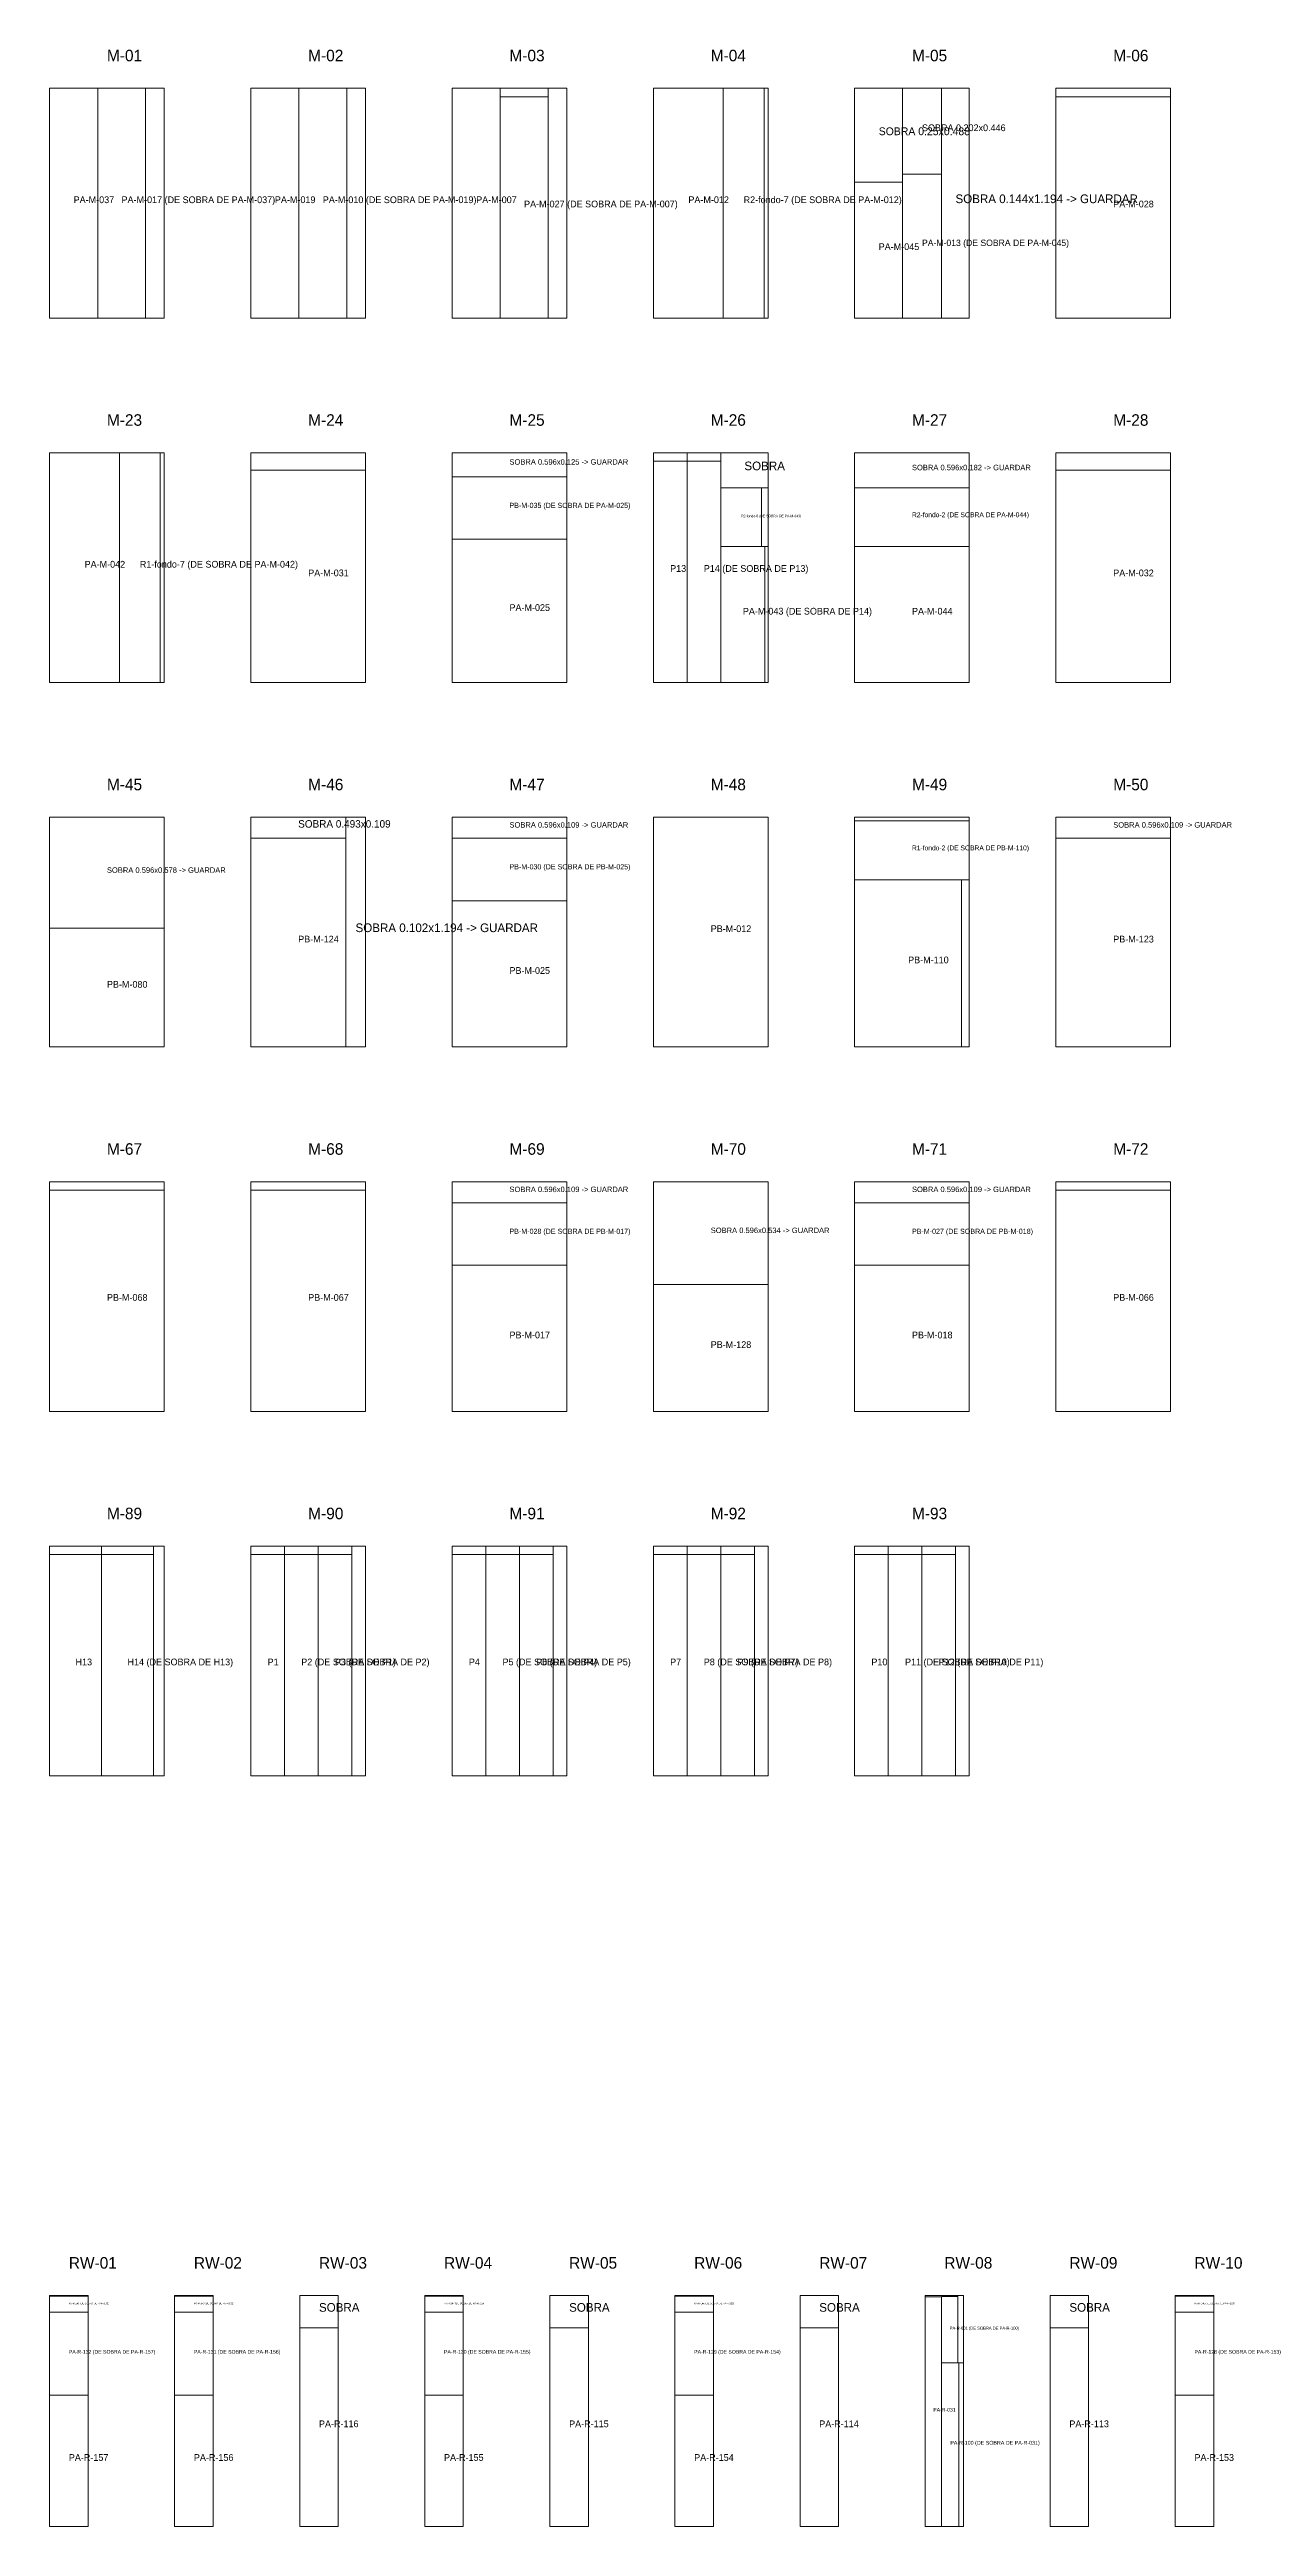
# Model space of a CAD drawing. Header units: metres. Extents: x 316.3 to 398.7, y -184.6 to -119.2.
# Drawn here: x 316.46 to 322.69, y -147.44 to -134.57 of the extents above; entities that cross this region are included whole.
import ezdxf

# ---------------------------------------------------------------- set-up
doc = ezdxf.new("R2010")
doc.units = ezdxf.units.M
for name, color, linetype, lineweight, plot in [('PLAN-CORTE-DESPERDICIO', 1, 'Continuous', 0, False), ('PLAN-CORTE-PIEZAS-A-ABRIR', 7, 'Continuous', 0, False), ('PLAN-CORTE-RECORTES', 3, 'Continuous', 0, False), ('PLAN-CORTE-SOBRANTES', 2, 'Continuous', 0, False), ('PLAN-CORTE-TEXTOS', 5, 'Continuous', 0, False)]:
    doc.layers.add(name, color=color, linetype=linetype, lineweight=lineweight, plot=plot)

msp = doc.modelspace()

# ---------------------------------------------------------------- linework, layer by layer
at = {"layer": 'PLAN-CORTE-DESPERDICIO'}
for points in [[(316.958, -135.968), (317.055, -135.968), (317.055, -134.774), (316.958, -134.774)], [(318.004, -135.968), (318.101, -135.968), (318.101, -134.774), (318.004, -134.774)], [(318.8, -134.818), (319.05, -134.818), (319.05, -134.774), (318.8, -134.774)], [(319.05, -135.968), (319.147, -135.968), (319.147, -134.774), (319.05, -134.774)], [(320.172, -135.968), (320.193, -135.968), (320.193, -134.774), (320.172, -134.774)], [(321.689, -134.818), (322.285, -134.818), (322.285, -134.774), (321.689, -134.774)], [(317.034, -137.862), (317.055, -137.862), (317.055, -136.668), (317.034, -136.668)], [(317.505, -136.758), (318.101, -136.758), (318.101, -136.668), (317.505, -136.668)], [(319.597, -136.712), (319.772, -136.712), (319.772, -136.668), (319.597, -136.668)], [(319.772, -136.712), (319.947, -136.712), (319.947, -136.668), (319.772, -136.668)], [(321.689, -136.758), (322.285, -136.758), (322.285, -136.668), (321.689, -136.668)], [(320.159, -137.156), (320.193, -137.156), (320.193, -136.85), (320.159, -136.85)], [(320.177, -137.862), (320.193, -137.862), (320.193, -137.156), (320.177, -137.156)], [(320.643, -138.581), (321.239, -138.581), (321.239, -138.562), (320.643, -138.562)], [(321.199, -139.756), (321.239, -139.756), (321.239, -138.887), (321.199, -138.887)], [(316.459, -140.5), (317.055, -140.5), (317.055, -140.456), (316.459, -140.456)], [(317.505, -140.5), (318.101, -140.5), (318.101, -140.456), (317.505, -140.456)], [(321.689, -140.5), (322.285, -140.5), (322.285, -140.456), (321.689, -140.456)], [(316.459, -142.394), (316.729, -142.394), (316.729, -142.35), (316.459, -142.35)], [(316.729, -142.394), (316.999, -142.394), (316.999, -142.35), (316.729, -142.35)], [(316.999, -143.544), (317.055, -143.544), (317.055, -142.35), (316.999, -142.35)], [(317.505, -142.394), (317.68, -142.394), (317.68, -142.35), (317.505, -142.35)], [(317.68, -142.394), (317.855, -142.394), (317.855, -142.35), (317.68, -142.35)], [(317.855, -142.394), (318.03, -142.394), (318.03, -142.35), (317.855, -142.35)], [(318.03, -143.544), (318.101, -143.544), (318.101, -142.35), (318.03, -142.35)], [(318.551, -142.394), (318.726, -142.394), (318.726, -142.35), (318.551, -142.35)], [(318.726, -142.394), (318.901, -142.394), (318.901, -142.35), (318.726, -142.35)], [(318.901, -142.394), (319.076, -142.394), (319.076, -142.35), (318.901, -142.35)], [(319.076, -143.544), (319.147, -143.544), (319.147, -142.35), (319.076, -142.35)], [(319.597, -142.394), (319.772, -142.394), (319.772, -142.35), (319.597, -142.35)], [(319.772, -142.394), (319.947, -142.394), (319.947, -142.35), (319.772, -142.35)], [(319.947, -142.394), (320.122, -142.394), (320.122, -142.35), (319.947, -142.35)], [(320.122, -143.544), (320.193, -143.544), (320.193, -142.35), (320.122, -142.35)], [(320.643, -142.394), (320.818, -142.394), (320.818, -142.35), (320.643, -142.35)], [(320.818, -142.394), (320.993, -142.394), (320.993, -142.35), (320.818, -142.35)], [(320.993, -142.394), (321.168, -142.394), (321.168, -142.35), (320.993, -142.35)], [(321.168, -143.544), (321.239, -143.544), (321.239, -142.35), (321.168, -142.35)], [(321.18, -146.594), (321.209, -146.594), (321.209, -146.244), (321.18, -146.244)], [(321.185, -147.444), (321.209, -147.444), (321.209, -146.594), (321.185, -146.594)]]:
    msp.add_lwpolyline(points, close=True, dxfattribs=at)
at = {"layer": 'PLAN-CORTE-PIEZAS-A-ABRIR'}
for points in [[(316.459, -135.968), (317.055, -135.968), (317.055, -134.774), (316.459, -134.774)], [(317.505, -135.968), (318.101, -135.968), (318.101, -134.774), (317.505, -134.774)], [(318.551, -135.968), (319.147, -135.968), (319.147, -134.774), (318.551, -134.774)], [(319.597, -135.968), (320.193, -135.968), (320.193, -134.774), (319.597, -134.774)], [(320.643, -135.968), (321.239, -135.968), (321.239, -134.774), (320.643, -134.774)], [(321.689, -135.968), (322.285, -135.968), (322.285, -134.774), (321.689, -134.774)], [(316.459, -137.862), (317.055, -137.862), (317.055, -136.668), (316.459, -136.668)], [(317.505, -137.862), (318.101, -137.862), (318.101, -136.668), (317.505, -136.668)], [(318.551, -137.862), (319.147, -137.862), (319.147, -136.668), (318.551, -136.668)], [(319.597, -137.862), (320.193, -137.862), (320.193, -136.668), (319.597, -136.668)], [(320.643, -137.862), (321.239, -137.862), (321.239, -136.668), (320.643, -136.668)], [(321.689, -137.862), (322.285, -137.862), (322.285, -136.668), (321.689, -136.668)], [(316.459, -139.756), (317.055, -139.756), (317.055, -138.562), (316.459, -138.562)], [(317.505, -139.756), (318.101, -139.756), (318.101, -138.562), (317.505, -138.562)], [(318.551, -139.756), (319.147, -139.756), (319.147, -138.562), (318.551, -138.562)], [(319.597, -139.756), (320.193, -139.756), (320.193, -138.562), (319.597, -138.562)], [(320.643, -139.756), (321.239, -139.756), (321.239, -138.562), (320.643, -138.562)], [(321.689, -139.756), (322.285, -139.756), (322.285, -138.562), (321.689, -138.562)], [(316.459, -141.65), (317.055, -141.65), (317.055, -140.456), (316.459, -140.456)], [(317.505, -141.65), (318.101, -141.65), (318.101, -140.456), (317.505, -140.456)], [(318.551, -141.65), (319.147, -141.65), (319.147, -140.456), (318.551, -140.456)], [(319.597, -141.65), (320.193, -141.65), (320.193, -140.456), (319.597, -140.456)], [(320.643, -141.65), (321.239, -141.65), (321.239, -140.456), (320.643, -140.456)], [(321.689, -141.65), (322.285, -141.65), (322.285, -140.456), (321.689, -140.456)], [(316.459, -143.544), (317.055, -143.544), (317.055, -142.35), (316.459, -142.35)], [(317.505, -143.544), (318.101, -143.544), (318.101, -142.35), (317.505, -142.35)], [(318.551, -143.544), (319.147, -143.544), (319.147, -142.35), (318.551, -142.35)], [(319.597, -143.544), (320.193, -143.544), (320.193, -142.35), (319.597, -142.35)], [(320.643, -143.544), (321.239, -143.544), (321.239, -142.35), (320.643, -142.35)], [(316.459, -147.444), (316.659, -147.444), (316.659, -146.244), (316.459, -146.244)], [(317.109, -147.444), (317.309, -147.444), (317.309, -146.244), (317.109, -146.244)], [(317.759, -147.444), (317.959, -147.444), (317.959, -146.244), (317.759, -146.244)], [(318.409, -147.444), (318.609, -147.444), (318.609, -146.244), (318.409, -146.244)], [(319.059, -147.444), (319.259, -147.444), (319.259, -146.244), (319.059, -146.244)], [(319.709, -147.444), (319.909, -147.444), (319.909, -146.244), (319.709, -146.244)], [(320.359, -147.444), (320.559, -147.444), (320.559, -146.244), (320.359, -146.244)], [(321.009, -147.444), (321.209, -147.444), (321.209, -146.244), (321.009, -146.244)], [(321.659, -147.444), (321.859, -147.444), (321.859, -146.244), (321.659, -146.244)], [(322.309, -147.444), (322.509, -147.444), (322.509, -146.244), (322.309, -146.244)]]:
    msp.add_lwpolyline(points, close=True, dxfattribs=at)
at = {"layer": 'PLAN-CORTE-RECORTES'}
for points in [[(316.459, -135.968), (316.709, -135.968), (316.709, -134.774), (316.459, -134.774)], [(316.709, -135.968), (316.958, -135.968), (316.958, -134.774), (316.709, -134.774)], [(317.505, -135.968), (317.755, -135.968), (317.755, -134.774), (317.505, -134.774)], [(317.755, -135.968), (318.004, -135.968), (318.004, -134.774), (317.755, -134.774)], [(318.551, -135.968), (318.8, -135.968), (318.8, -134.774), (318.551, -134.774)], [(318.8, -135.968), (319.05, -135.968), (319.05, -134.818), (318.8, -134.818)], [(319.597, -135.968), (319.96, -135.968), (319.96, -134.774), (319.597, -134.774)], [(319.96, -135.968), (320.172, -135.968), (320.172, -134.774), (319.96, -134.774)], [(321.689, -135.968), (322.285, -135.968), (322.285, -134.818), (321.689, -134.818)], [(320.643, -135.968), (320.892, -135.968), (320.892, -135.262), (320.643, -135.262)], [(320.892, -135.968), (321.094, -135.968), (321.094, -135.22), (320.892, -135.22)], [(316.459, -137.862), (316.822, -137.862), (316.822, -136.668), (316.459, -136.668)], [(316.822, -137.862), (317.034, -137.862), (317.034, -136.668), (316.822, -136.668)], [(317.505, -137.862), (318.101, -137.862), (318.101, -136.758), (317.505, -136.758)], [(318.551, -137.118), (319.147, -137.118), (319.147, -136.793), (318.551, -136.793)], [(319.597, -137.862), (319.772, -137.862), (319.772, -136.712), (319.597, -136.712)], [(319.772, -137.862), (319.947, -137.862), (319.947, -136.712), (319.772, -136.712)], [(321.689, -137.862), (322.285, -137.862), (322.285, -136.758), (321.689, -136.758)], [(319.947, -137.156), (320.159, -137.156), (320.159, -136.85), (319.947, -136.85)], [(320.643, -137.156), (321.239, -137.156), (321.239, -136.85), (320.643, -136.85)], [(318.551, -137.862), (319.147, -137.862), (319.147, -137.118), (318.551, -137.118)], [(319.947, -137.862), (320.177, -137.862), (320.177, -137.156), (319.947, -137.156)], [(320.643, -137.862), (321.239, -137.862), (321.239, -137.156), (320.643, -137.156)], [(319.597, -139.756), (320.193, -139.756), (320.193, -138.562), (319.597, -138.562)], [(320.643, -138.887), (321.239, -138.887), (321.239, -138.581), (320.643, -138.581)], [(317.505, -139.756), (317.998, -139.756), (317.998, -138.671), (317.505, -138.671)], [(318.551, -138.996), (319.147, -138.996), (319.147, -138.671), (318.551, -138.671)], [(321.689, -139.756), (322.285, -139.756), (322.285, -138.671), (321.689, -138.671)], [(318.551, -139.756), (319.147, -139.756), (319.147, -138.996), (318.551, -138.996)], [(320.643, -139.756), (321.199, -139.756), (321.199, -138.887), (320.643, -138.887)], [(316.459, -139.756), (317.055, -139.756), (317.055, -139.139), (316.459, -139.139)], [(316.459, -141.65), (317.055, -141.65), (317.055, -140.5), (316.459, -140.5)], [(317.505, -141.65), (318.101, -141.65), (318.101, -140.5), (317.505, -140.5)], [(321.689, -141.65), (322.285, -141.65), (322.285, -140.5), (321.689, -140.5)], [(318.551, -140.89), (319.147, -140.89), (319.147, -140.565), (318.551, -140.565)], [(320.643, -140.89), (321.239, -140.89), (321.239, -140.565), (320.643, -140.565)], [(318.551, -141.65), (319.147, -141.65), (319.147, -140.89), (318.551, -140.89)], [(320.643, -141.65), (321.239, -141.65), (321.239, -140.89), (320.643, -140.89)], [(319.597, -141.65), (320.193, -141.65), (320.193, -140.99), (319.597, -140.99)], [(316.459, -143.544), (316.729, -143.544), (316.729, -142.394), (316.459, -142.394)], [(316.729, -143.544), (316.999, -143.544), (316.999, -142.394), (316.729, -142.394)], [(317.505, -143.544), (317.68, -143.544), (317.68, -142.394), (317.505, -142.394)], [(317.68, -143.544), (317.855, -143.544), (317.855, -142.394), (317.68, -142.394)], [(317.855, -143.544), (318.03, -143.544), (318.03, -142.394), (317.855, -142.394)], [(318.551, -143.544), (318.726, -143.544), (318.726, -142.394), (318.551, -142.394)], [(318.726, -143.544), (318.901, -143.544), (318.901, -142.394), (318.726, -142.394)], [(318.901, -143.544), (319.076, -143.544), (319.076, -142.394), (318.901, -142.394)], [(319.597, -143.544), (319.772, -143.544), (319.772, -142.394), (319.597, -142.394)], [(319.772, -143.544), (319.947, -143.544), (319.947, -142.394), (319.772, -142.394)], [(319.947, -143.544), (320.122, -143.544), (320.122, -142.394), (319.947, -142.394)], [(320.643, -143.544), (320.818, -143.544), (320.818, -142.394), (320.643, -142.394)], [(320.818, -143.544), (320.993, -143.544), (320.993, -142.394), (320.818, -142.394)], [(320.993, -143.544), (321.168, -143.544), (321.168, -142.394), (320.993, -142.394)], [(316.459, -146.33), (316.659, -146.33), (316.659, -146.247), (316.459, -146.247)], [(316.459, -146.762), (316.659, -146.762), (316.659, -146.33), (316.459, -146.33)], [(317.109, -146.33), (317.309, -146.33), (317.309, -146.247), (317.109, -146.247)], [(317.109, -146.762), (317.309, -146.762), (317.309, -146.33), (317.109, -146.33)], [(318.409, -146.33), (318.609, -146.33), (318.609, -146.247), (318.409, -146.247)], [(318.409, -146.762), (318.609, -146.762), (318.609, -146.33), (318.409, -146.33)], [(319.709, -146.33), (319.909, -146.33), (319.909, -146.247), (319.709, -146.247)], [(319.709, -146.762), (319.909, -146.762), (319.909, -146.33), (319.709, -146.33)], [(321.009, -147.444), (321.094, -147.444), (321.094, -146.25), (321.009, -146.25)], [(321.094, -146.594), (321.18, -146.594), (321.18, -146.248), (321.094, -146.248)], [(322.309, -146.33), (322.509, -146.33), (322.509, -146.247), (322.309, -146.247)], [(322.309, -146.762), (322.509, -146.762), (322.509, -146.33), (322.309, -146.33)], [(317.759, -147.444), (317.959, -147.444), (317.959, -146.412), (317.759, -146.412)], [(319.059, -147.444), (319.259, -147.444), (319.259, -146.412), (319.059, -146.412)], [(320.359, -147.444), (320.559, -147.444), (320.559, -146.412), (320.359, -146.412)], [(321.659, -147.444), (321.859, -147.444), (321.859, -146.412), (321.659, -146.412)], [(321.094, -147.444), (321.185, -147.444), (321.185, -146.594), (321.094, -146.594)], [(316.459, -147.444), (316.659, -147.444), (316.659, -146.762), (316.459, -146.762)], [(317.109, -147.444), (317.309, -147.444), (317.309, -146.762), (317.109, -146.762)], [(318.409, -147.444), (318.609, -147.444), (318.609, -146.762), (318.409, -146.762)], [(319.709, -147.444), (319.909, -147.444), (319.909, -146.762), (319.709, -146.762)], [(322.309, -147.444), (322.509, -147.444), (322.509, -146.762), (322.309, -146.762)]]:
    msp.add_lwpolyline(points, close=True, dxfattribs=at)
at = {"layer": 'PLAN-CORTE-SOBRANTES'}
for points in [[(320.643, -135.262), (320.892, -135.262), (320.892, -134.774), (320.643, -134.774)], [(320.892, -135.22), (321.094, -135.22), (321.094, -134.774), (320.892, -134.774)], [(321.094, -135.968), (321.239, -135.968), (321.239, -134.774), (321.094, -134.774)], [(318.551, -136.793), (319.147, -136.793), (319.147, -136.668), (318.551, -136.668)], [(319.947, -136.85), (320.193, -136.85), (320.193, -136.668), (319.947, -136.668)], [(320.643, -136.85), (321.239, -136.85), (321.239, -136.668), (320.643, -136.668)], [(316.459, -139.139), (317.055, -139.139), (317.055, -138.562), (316.459, -138.562)], [(317.505, -138.671), (317.998, -138.671), (317.998, -138.562), (317.505, -138.562)], [(317.998, -139.756), (318.101, -139.756), (318.101, -138.562), (317.998, -138.562)], [(318.551, -138.671), (319.147, -138.671), (319.147, -138.562), (318.551, -138.562)], [(321.689, -138.671), (322.285, -138.671), (322.285, -138.562), (321.689, -138.562)], [(318.551, -140.565), (319.147, -140.565), (319.147, -140.456), (318.551, -140.456)], [(319.597, -140.99), (320.193, -140.99), (320.193, -140.456), (319.597, -140.456)], [(320.643, -140.565), (321.239, -140.565), (321.239, -140.456), (320.643, -140.456)], [(317.759, -146.412), (317.959, -146.412), (317.959, -146.244), (317.759, -146.244)], [(319.059, -146.412), (319.259, -146.412), (319.259, -146.244), (319.059, -146.244)], [(320.359, -146.412), (320.559, -146.412), (320.559, -146.244), (320.359, -146.244)], [(321.659, -146.412), (321.859, -146.412), (321.859, -146.244), (321.659, -146.244)]]:
    msp.add_lwpolyline(points, close=True, dxfattribs=at)

# ---------------------------------------------------------------- texts
at = {"layer": 'PLAN-CORTE-TEXTOS'}
for s, height, p in [('M-01', 0.06, (316.757, -134.634)), ('M-02', 0.06, (317.803, -134.634)), ('M-03', 0.06, (318.849, -134.634)), ('M-04', 0.06, (319.895, -134.634)), ('M-05', 0.06, (320.941, -134.634)), ('M-06', 0.06, (321.987, -134.634)), ('SOBRA 0.25x0.488', 0.04067, (320.768, -135.018)), ('SOBRA 0.202x0.446', 0.035, (320.993, -134.997)), ('PA-M-037', 0.035, (316.584, -135.371)), ('PA-M-017 (DE SOBRA DE PA-M-037)', 0.035, (316.833, -135.371)), ('PA-M-019', 0.035, (317.63, -135.371)), ('PA-M-010 (DE SOBRA DE PA-M-019)', 0.035, (317.879, -135.371)), ('PA-M-007', 0.035, (318.676, -135.371)), ('PA-M-027 (DE SOBRA DE PA-M-007)', 0.035, (318.925, -135.393)), ('PA-M-012', 0.035, (319.779, -135.371)), ('R2-fondo-7 (DE SOBRA DE PA-M-012)', 0.035, (320.066, -135.371)), ('SOBRA 0.144x1.194 -> GUARDAR', 0.045, (321.167, -135.371)), ('PA-M-028', 0.035, (321.987, -135.393)), ('PA-M-045', 0.035, (320.768, -135.615)), ('PA-M-013 (DE SOBRA DE PA-M-045)', 0.0335, (320.993, -135.594)), ('M-23', 0.06, (316.757, -136.528)), ('M-24', 0.06, (317.803, -136.528)), ('M-25', 0.06, (318.849, -136.528)), ('M-26', 0.06, (319.895, -136.528)), ('M-27', 0.06, (320.941, -136.528)), ('M-28', 0.06, (321.987, -136.528)), ('SOBRA 0.596x0.125 -> GUARDAR', 0.02838, (318.849, -136.73)), ('SOBRA', 0.045, (320.07, -136.759)), ('SOBRA 0.596x0.182 -> GUARDAR', 0.02838, (320.941, -136.759)), ('PB-M-035 (DE SOBRA DE PA-M-025)', 0.0267, (318.849, -136.955)), ('R2-fondo-8 (DE SOBRA DE PA-M-043)', 0.01288, (320.053, -137.003)), ('R2-fondo-2 (DE SOBRA DE PA-M-044)', 0.02508, (320.941, -137.003)), ('PA-M-042', 0.035, (316.641, -137.265)), ('R1-fondo-7 (DE SOBRA DE PA-M-042)', 0.035, (316.928, -137.265)), ('PA-M-031', 0.035, (317.803, -137.31)), ('P13', 0.035, (319.684, -137.287)), ('P14 (DE SOBRA DE P13)', 0.035, (319.859, -137.287)), ('PA-M-032', 0.035, (321.987, -137.31)), ('PA-M-025', 0.035, (318.849, -137.49)), ('PA-M-043 (DE SOBRA DE P14)', 0.035, (320.062, -137.509)), ('PA-M-044', 0.035, (320.941, -137.509)), ('M-45', 0.06, (316.757, -138.422)), ('M-46', 0.06, (317.803, -138.422)), ('M-47', 0.06, (318.849, -138.422)), ('M-48', 0.06, (319.895, -138.422)), ('M-49', 0.06, (320.941, -138.422)), ('M-50', 0.06, (321.987, -138.422)), ('SOBRA 0.493x0.109', 0.03871, (317.751, -138.616)), ('SOBRA 0.596x0.109 -> GUARDAR', 0.02838, (318.849, -138.616)), ('SOBRA 0.596x0.109 -> GUARDAR', 0.02838, (321.987, -138.616)), ('R1-fondo-2 (DE SOBRA DE PB-M-110)', 0.02508, (320.941, -138.734)), ('SOBRA 0.596x0.578 -> GUARDAR', 0.02838, (316.757, -138.851)), ('PB-M-030 (DE SOBRA DE PB-M-025)', 0.0267, (318.849, -138.833)), ('SOBRA 0.102x1.194 -> GUARDAR', 0.045, (318.049, -139.159)), ('PB-M-012', 0.035, (319.895, -139.159)), ('PB-M-124', 0.035, (317.751, -139.213)), ('PB-M-123', 0.035, (321.987, -139.213)), ('PB-M-025', 0.035, (318.849, -139.376)), ('PB-M-110', 0.035, (320.921, -139.321)), ('PB-M-080', 0.035, (316.757, -139.448)), ('M-67', 0.06, (316.757, -140.316)), ('M-68', 0.06, (317.803, -140.316)), ('M-69', 0.06, (318.849, -140.316)), ('M-70', 0.06, (319.895, -140.316)), ('M-71', 0.06, (320.941, -140.316)), ('M-72', 0.06, (321.987, -140.316)), ('SOBRA 0.596x0.109 -> GUARDAR', 0.02838, (318.849, -140.51)), ('SOBRA 0.596x0.109 -> GUARDAR', 0.02838, (320.941, -140.51)), ('PB-M-028 (DE SOBRA DE PB-M-017)', 0.0267, (318.849, -140.727)), ('SOBRA 0.596x0.534 -> GUARDAR', 0.02838, (319.895, -140.723)), ('PB-M-027 (DE SOBRA DE PB-M-018)', 0.0267, (320.941, -140.727)), ('PB-M-068', 0.035, (316.757, -141.075)), ('PB-M-067', 0.035, (317.803, -141.075)), ('PB-M-066', 0.035, (321.987, -141.075)), ('PB-M-017', 0.035, (318.849, -141.27)), ('PB-M-128', 0.035, (319.895, -141.32)), ('PB-M-018', 0.035, (320.941, -141.27)), ('M-89', 0.06, (316.757, -142.21)), ('M-90', 0.06, (317.803, -142.21)), ('M-91', 0.06, (318.849, -142.21)), ('M-92', 0.06, (319.895, -142.21)), ('M-93', 0.06, (320.941, -142.21)), ('H13', 0.035, (316.594, -142.969)), ('H14 (DE SOBRA DE H13)', 0.035, (316.864, -142.969)), ('P1', 0.035, (317.592, -142.969)), ('P2 (DE SOBRA DE P1)', 0.035, (317.767, -142.969)), ('P3 (DE SOBRA DE P2)', 0.035, (317.942, -142.969)), ('P4', 0.035, (318.638, -142.969)), ('P5 (DE SOBRA DE P4)', 0.035, (318.813, -142.969)), ('P6 (DE SOBRA DE P5)', 0.035, (318.988, -142.969)), ('P7', 0.035, (319.684, -142.969)), ('P8 (DE SOBRA DE P7)', 0.035, (319.859, -142.969)), ('P9 (DE SOBRA DE P8)', 0.035, (320.034, -142.969)), ('P10', 0.035, (320.73, -142.969)), ('P11 (DE SOBRA DE P10)', 0.035, (320.905, -142.969)), ('P12 (DE SOBRA DE P11)', 0.035, (321.08, -142.969)), ('RW-01', 0.06, (316.559, -146.104)), ('RW-02', 0.06, (317.209, -146.104)), ('RW-03', 0.06, (317.859, -146.104)), ('RW-04', 0.06, (318.509, -146.104)), ('RW-05', 0.06, (319.159, -146.104)), ('RW-06', 0.06, (319.809, -146.104)), ('RW-07', 0.06, (320.459, -146.104)), ('RW-08', 0.06, (321.109, -146.104)), ('RW-09', 0.06, (321.759, -146.104)), ('RW-10', 0.06, (322.409, -146.104)), ('PA-R-149 (DE SOBRA DE PA-R-132)', 0.00896, (316.559, -146.289)), ('PA-R-148 (DE SOBRA DE PA-R-131)', 0.00896, (317.209, -146.289)), ('SOBRA', 0.045, (317.859, -146.328)), ('PA-R-147 (DE SOBRA DE PA-R-130)', 0.00896, (318.509, -146.289)), ('SOBRA', 0.045, (319.159, -146.328)), ('PA-R-146 (DE SOBRA DE PA-R-129)', 0.00896, (319.809, -146.289)), ('SOBRA', 0.045, (320.459, -146.328)), ('SOBRA', 0.045, (321.759, -146.328)), ('PA-R-145 (DE SOBRA DE PA-R-128)', 0.00896, (322.409, -146.289)), ('PA-R-001 (DE SOBRA DE PA-R-100)', 0.01551, (321.137, -146.421)), ('PA-R-132 (DE SOBRA DE PA-R-157)', 0.01933, (316.559, -146.546)), ('PA-R-131 (DE SOBRA DE PA-R-156)', 0.01933, (317.209, -146.546)), ('PA-R-130 (DE SOBRA DE PA-R-155)', 0.01933, (318.509, -146.546)), ('PA-R-129 (DE SOBRA DE PA-R-154)', 0.01933, (319.809, -146.546)), ('PA-R-128 (DE SOBRA DE PA-R-153)', 0.01933, (322.409, -146.546)), ('PA-R-031', 0.0191, (321.052, -146.847)), ('PA-R-116', 0.035, (317.859, -146.928)), ('PA-R-115', 0.035, (319.159, -146.928)), ('PA-R-114', 0.035, (320.459, -146.928)), ('PA-R-113', 0.035, (321.759, -146.928)), ('PA-R-157', 0.035, (316.559, -147.103)), ('PA-R-156', 0.035, (317.209, -147.103)), ('PA-R-155', 0.035, (318.509, -147.103)), ('PA-R-154', 0.035, (319.809, -147.103)), ('PA-R-100 (DE SOBRA DE PA-R-031)', 0.02, (321.14, -147.019)), ('PA-R-153', 0.035, (322.409, -147.103))]:
    msp.add_text(s, height=height, dxfattribs=at).set_placement(p)

doc.saveas('drawing.dxf')
